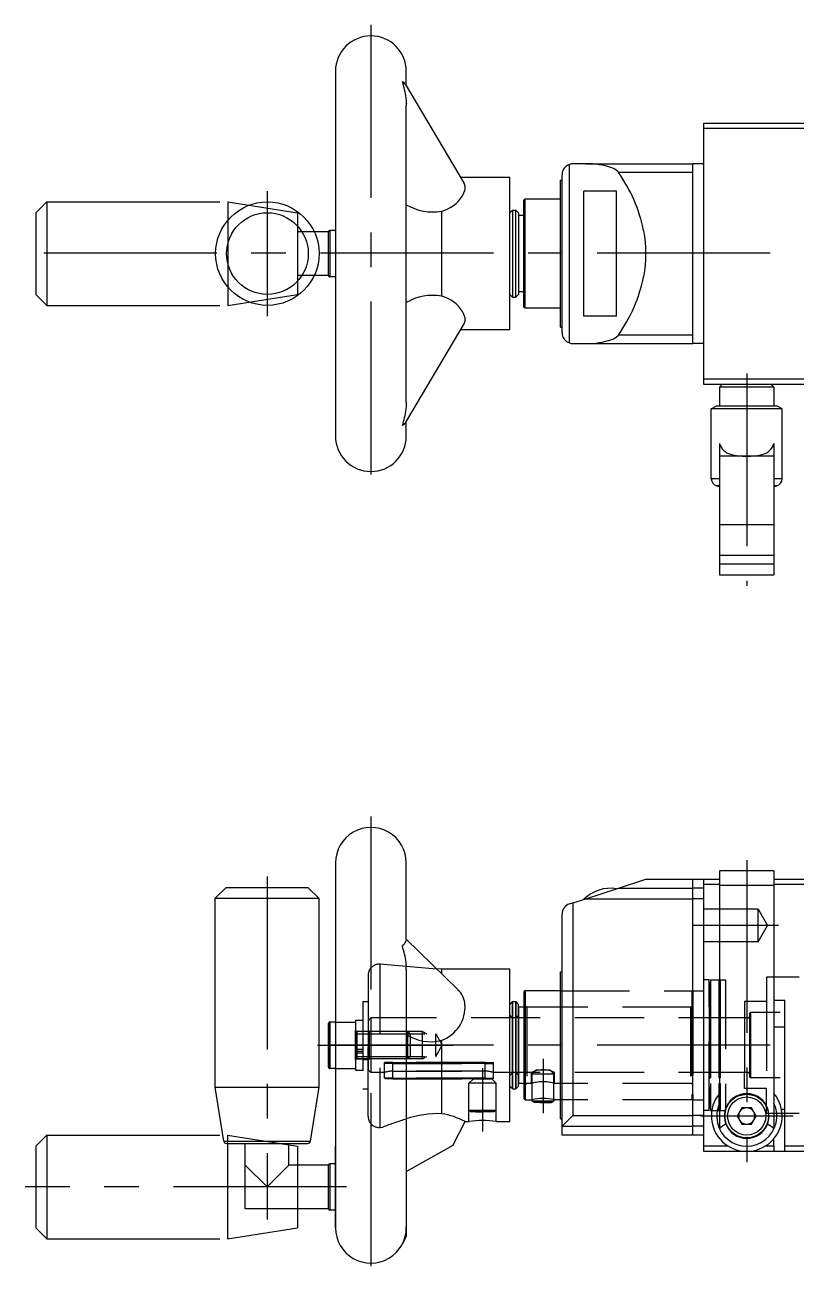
# Model space of a CAD drawing. Header units: millimetres. Extents: x -77 to 465, y -68 to 222.
# Drawn here: x 124.9 to 266.4, y -42 to 187.4 of the extents above; entities that cross this region are included whole.
import ezdxf

# ---------------------------------------------------------------- set-up
doc = ezdxf.new("R2010")
doc.units = ezdxf.units.MM
for name, pattern in [('CENTER', [50.8, 31.75, -6.35, 6.35, -6.35]), ('DASHED', [19.05, 12.7, -6.35]), ('PHANTOM', [63.5, 31.75, -6.35, 6.35, -6.35, 6.35, -6.35])]:
    doc.linetypes.add(name, pattern=pattern)
doc.layers.add('CENTER', color=1, linetype='Continuous')

msp = doc.modelspace()

# ---------------------------------------------------------------- linework, layer by layer
at = {"color": 7, "linetype": 'Continuous', "lineweight": -3}
for p, q in [((181.88, 178.88), (181.88, 111.88)), ((194.88, 176.17), (194.88, 178.88)), ((194.72, 176.46), (205.49, 158.25)), ((194.88, 118.1), (194.88, 172.66)), ((194.88, 172.66), (194.88, 172.66)), ((249.48, 169.38), (282.88, 169.38)), ((249.48, 168.38), (249.48, 169.38)), ((282.88, 168.38), (249.48, 168.38)), ((249.48, 122.38), (249.48, 168.38)), ((224.86, 128.98), (224.86, 161.79)), ((227.83, 161.88), (225.48, 161.88)), ((227.83, 161.88), (247.48, 161.88)), ((247.48, 160.32), (247.48, 161.88)), ((249.48, 161.88), (247.48, 161.88)), ((247.48, 160.32), (247.48, 161.88)), ((213.88, 159.38), (204.82, 159.38)), ((213.88, 131.38), (213.88, 159.38)), ((223.18, 131.88), (223.18, 158.88)), ((223.18, 158.88), (223.48, 158.88)), ((223.48, 130.88), (223.48, 159.88)), ((233.84, 160.32), (247.48, 160.32)), ((247.48, 130.45), (247.48, 160.32)), ((247.48, 130.45), (247.48, 160.32)), ((233.48, 156.88), (227.48, 156.88)), ((227.48, 133.88), (227.48, 156.88)), ((233.48, 133.88), (233.48, 156.88)), ((216.68, 155.38), (216.48, 155.18)), ((216.48, 135.58), (216.48, 155.18)), ((216.68, 135.38), (216.68, 155.38)), ((223.18, 155.38), (216.68, 155.38)), ((201.38, 137.59), (201.38, 153.17)), ((214.38, 153.38), (213.88, 152.88)), ((214.38, 153.38), (214.38, 137.38)), ((214.38, 153.38), (214.98, 153.38)), ((214.98, 137.38), (214.98, 153.38)), ((214.98, 153.38), (215.48, 152.88)), ((215.48, 152.88), (215.48, 137.88)), ((216.48, 152.38), (215.48, 152.38)), ((180.58, 149.38), (178, 149.38)), ((180.58, 141.39), (180.58, 149.39)), ((180.83, 149.64), (180.83, 141.14)), ((181.88, 149.63), (180.83, 149.63)), ((180.58, 141.39), (178, 141.39)), ((181.88, 141.14), (180.83, 141.14)), ((214.38, 137.38), (213.88, 137.88)), ((214.98, 137.38), (215.48, 137.88)), ((216.48, 138.38), (215.48, 138.38)), ((214.38, 137.38), (214.98, 137.38)), ((216.68, 135.38), (216.48, 135.58)), ((223.18, 135.38), (216.68, 135.38)), ((233.48, 133.88), (227.48, 133.88)), ((194.72, 114.31), (205.49, 132.51)), ((213.88, 131.38), (204.82, 131.38)), ((223.18, 131.88), (223.48, 131.88)), ((225.48, 128.88), (227.83, 128.88)), ((227.83, 128.88), (247.48, 128.88)), ((233.84, 130.45), (247.48, 130.45)), ((247.48, 128.88), (247.48, 130.45)), ((247.48, 128.88), (247.48, 130.45)), ((249.48, 128.88), (247.48, 128.88)), ((249.48, 122.38), (282.88, 122.38)), ((249.48, 121.38), (249.48, 122.38)), ((282.88, 121.38), (249.48, 121.38)), ((252.38, 120.88), (252.88, 121.38)), ((262.38, 120.88), (252.38, 120.88)), ((252.38, 120.88), (252.38, 117.38)), ((262.38, 120.88), (261.88, 121.38)), ((262.38, 120.88), (262.38, 117.38)), ((194.88, 118.1), (194.88, 118.1)), ((250.88, 116.88), (251.74, 117.38)), ((263.01, 117.38), (251.74, 117.38)), ((263.88, 116.88), (263.01, 117.38)), ((263.88, 116.88), (250.88, 116.88)), ((250.88, 104.02), (250.88, 116.88)), ((263.88, 104.02), (263.88, 116.88)), ((194.88, 111.88), (194.88, 114.59)), ((252.38, 110.53), (252.38, 108.17)), ((262.38, 110.53), (262.38, 108.17)), ((252.38, 108.17), (252.38, 95.6)), ((262.38, 108.17), (252.38, 108.17)), ((262.38, 108.17), (262.38, 95.6)), ((252.38, 104.02), (250.88, 104.02)), ((263.88, 104.02), (262.38, 104.02)), ((252.38, 102.76), (251.85, 102.76)), ((262.9, 102.76), (262.38, 102.76)), ((252.38, 95.6), (252.38, 89.97)), ((262.38, 95.6), (252.38, 95.6)), ((262.38, 95.6), (262.38, 89.97)), ((252.38, 89.97), (252.38, 88.38)), ((262.38, 89.97), (252.38, 89.97)), ((262.38, 89.97), (262.38, 88.38)), ((262.38, 88.38), (252.38, 88.38)), ((252.38, 88.38), (252.38, 86.38)), ((262.38, 88.38), (262.38, 86.38)), ((252.38, 86.38), (262.38, 86.38)), ((181.88, 33.48), (181.88, -33.52)), ((194.88, 19.45), (194.88, 33.48)), ((233.84, 28.87), (238.87, 30.5)), ((238.87, 30.5), (252.38, 30.5)), ((247.48, 28.87), (247.48, 30.5)), ((247.48, 28.87), (247.48, 30.5)), ((249.48, 29.5), (249.48, 30.5)), ((262.38, 32), (252.38, 32)), ((252.38, 32), (252.38, 29.32)), ((262.38, 32), (262.38, 29.32)), ((262.38, 30.5), (282.88, 30.5)), ((159.81, 26.98), (161.81, 28.98)), ((161.81, 28.98), (176.81, 28.98)), ((176.81, 28.98), (178.81, 26.98)), ((227.83, 26.91), (233.84, 28.87)), ((233.84, 28.87), (247.48, 28.87)), ((247.48, 26.91), (247.48, 28.87)), ((249.48, 28.87), (247.48, 28.87)), ((247.48, 26.91), (247.48, 28.87)), ((249.48, -18.5), (249.48, 29.5)), ((252.38, 29.5), (249.48, 29.5)), ((252.38, 29.32), (252.38, -15.36)), ((262.38, 29.32), (252.38, 29.32)), ((282.88, 29.5), (262.38, 29.5)), ((262.38, 29.32), (262.38, -15.36)), ((159.81, 26.98), (178.81, 26.98)), ((159.81, -7.69), (159.81, 26.98)), ((178.81, 26.98), (178.81, -7.69)), ((224.86, 25.95), (225.48, 26.15)), ((225.48, 26.15), (227.83, 26.91)), ((225.48, 26.15), (225.48, -12.91)), ((227.83, 26.91), (247.48, 26.91)), ((247.48, -12.91), (247.48, 26.91)), ((247.48, -12.91), (247.48, 26.91)), ((249.48, 26.91), (247.48, 26.91)), ((223.48, -14.96), (223.48, 24.05)), ((194.88, 19.47), (204.4, 10.18)), ((194.88, 13.9), (194.88, -35.09)), ((201.38, 13.98), (200.42, 14.06)), ((201.38, 13.13), (201.38, 13.98)), ((213.88, 13.98), (201.38, 13.98)), ((213.88, -14.02), (213.88, 13.98)), ((223.18, 0), (223.18, 13.5)), ((223.18, 13.5), (223.48, 13.5)), ((216.68, 10), (216.48, 9.8)), ((216.48, 9.8), (216.48, 0)), ((216.68, 10), (216.68, -10)), ((223.18, 10), (216.68, 10)), ((214.38, 8), (213.88, 7.5)), ((213.88, -7.5), (213.88, 7.46)), ((214.38, 8), (214.38, -8)), ((214.38, -8), (214.38, 8)), ((214.38, 8), (214.98, 8)), ((214.98, -8), (214.98, 8)), ((214.98, 8), (214.98, -8)), ((214.98, 8), (215.48, 7.5)), ((215.48, -7.5), (215.48, 7.5)), ((215.48, 7), (215.48, -7)), ((216.48, 7), (215.48, 7)), ((262.38, 8.28), (264.38, 8.28)), ((264.38, -18.5), (264.38, 8.28)), ((213.88, -5.55), (213.88, 5.55)), ((213.88, 5.55), (214.38, 5.05)), ((214.38, -5.05), (214.38, 5)), ((215.48, 5.55), (214.98, 5.05)), ((214.98, 5.05), (214.98, -5)), ((180.58, 4), (180.58, -4)), ((180.58, -4.02), (180.58, 3.98)), ((181.88, 4.25), (180.83, 4.25)), ((180.83, 4.23), (180.83, -4.27)), ((181.88, 4.23), (180.83, 4.23)), ((180.83, -4.25), (180.83, 4.21)), ((264.38, 3.33), (262.38, 3.33)), ((201.38, -12.59), (201.38, 0.91)), ((216.48, 0), (216.48, -9.8)), ((223.18, -13.5), (223.18, 0)), ((181.88, -4.25), (180.83, -4.25)), ((181.88, -4.27), (180.83, -4.27)), ((213.88, -5.55), (214.38, -5.05)), ((215.48, -5.55), (214.98, -5.05)), ((159.81, -7.69), (178.81, -7.69)), ((161.36, -17.6), (159.81, -7.69)), ((178.81, -7.69), (177.26, -17.6)), ((214.38, -8), (213.88, -7.5)), ((214.38, -8), (214.98, -8)), ((214.98, -8), (215.48, -7.5)), ((216.48, -7), (215.48, -7)), ((216.68, -10), (216.48, -9.8)), ((216.68, -10), (217.98, -10)), ((217.98, -10), (217.98, -10.25)), ((221.98, -10.25), (217.98, -10.25)), ((218.41, -10.5), (217.98, -10.25)), ((221.55, -10.5), (218.41, -10.5)), ((219.28, -10.25), (221.98, -10.25)), ((219.43, -10.5), (221.55, -10.5)), ((221.55, -10.5), (221.98, -10.25)), ((223.18, -10), (221.98, -10)), ((221.98, -10), (221.98, -10.25)), ((223.18, -13.5), (223.48, -13.5)), ((225.48, -12.91), (223.52, -14.87)), ((225.48, -12.91), (247.48, -12.91)), ((247.48, -14.87), (247.48, -12.91)), ((249.48, -12.91), (247.48, -12.91)), ((247.48, -14.87), (247.48, -12.91)), ((256.51, -11.5), (255.65, -13)), ((255.65, -13), (256.51, -14.5)), ((258.24, -11.5), (256.51, -11.5)), ((259.11, -13), (258.24, -11.5)), ((258.24, -14.5), (259.11, -13)), ((263.76, -11.75), (264.38, -11.75)), ((203.44, -18.39), (205.67, -14.02)), ((205.67, -14.02), (206.4, -14.02)), ((211.37, -14.02), (213.88, -14.02)), ((223.52, -14.87), (223.48, -14.96)), ((223.48, -16.5), (223.48, -14.96)), ((223.52, -14.87), (247.48, -14.87)), ((247.48, -16.5), (247.48, -14.87)), ((247.48, -16.5), (247.48, -14.87)), ((249.48, -14.87), (247.48, -14.87)), ((256.51, -14.5), (258.24, -14.5)), ((161.36, -17.6), (177.26, -17.6)), ((161.86, -18.02), (176.77, -18.02)), ((165.31, -30.02), (165.31, -18.02)), ((173.31, -22.02), (173.31, -18.02)), ((249.48, -16.5), (223.48, -16.5)), ((262.38, -18.5), (262.38, -17.15)), ((181.88, -33.5), (181.88, -18.54)), ((194.88, -23.19), (203.46, -18.35)), ((249.48, -18.5), (253.91, -18.5)), ((249.48, -19.5), (249.48, -18.5)), ((262.38, -19.5), (249.48, -19.5)), ((260.84, -18.5), (262.38, -18.5)), ((262.38, -18.5), (262.38, -19.5)), ((264.38, -19.5), (262.38, -19.5)), ((264.38, -18.5), (282.88, -18.5)), ((264.38, -19.5), (264.38, -18.5)), ((282.88, -19.5), (264.38, -19.5)), ((165.31, -22.02), (169.31, -26.02)), ((169.31, -26.02), (173.31, -22.02)), ((180.58, -22.02), (173.31, -22.02)), ((180.58, -30.02), (180.58, -22.02)), ((180.83, -21.77), (180.83, -30.27)), ((181.88, -21.78), (180.83, -21.78)), ((180.58, -30.02), (165.31, -30.02)), ((181.88, -30.27), (180.83, -30.27)), ((181.88, -33.5), (181.88, -33.5)), ((194.88, -35.09), (194.16, -36.49))]:
    msp.add_line(p, q, dxfattribs=at)
at = {"color": 3, "linetype": 'PHANTOM', "lineweight": -3}
for p, q in [((126.88, 152.88), (128.88, 154.88)), ((128.88, 154.89), (128.88, 136.04)), ((128.88, 154.88), (162.09, 154.88)), ((162.09, 154.89), (162.09, 136.04)), ((162.09, 154.88), (174.88, 152.88)), ((126.88, 152.89), (126.88, 138.01)), ((174.88, 152.89), (174.88, 138.01)), ((178, 149.38), (174.88, 149.38)), ((178, 141.39), (174.88, 141.39)), ((126.88, 138.01), (126.88, 137.89)), ((126.88, 137.89), (128.88, 135.89)), ((162.09, 135.89), (174.88, 137.89)), ((174.88, 138.01), (174.88, 137.89)), ((128.88, 136.04), (128.88, 135.89)), ((128.88, 135.89), (162.09, 135.89)), ((162.09, 136.04), (162.09, 135.89)), ((126.88, -18.55), (128.88, -16.55)), ((128.88, -16.54), (128.88, -35.54)), ((128.88, -16.55), (162.08, -16.55)), ((162.08, -16.54), (162.08, -35.54)), ((162.08, -16.55), (174.88, -18.55)), ((126.88, -18.54), (126.88, -33.54)), ((174.88, -18.54), (174.88, -33.54)), ((126.88, -33.54), (128.88, -35.54)), ((162.08, -35.54), (174.88, -33.54)), ((128.88, -35.54), (162.08, -35.54))]:
    msp.add_line(p, q, dxfattribs=at)
at = {"color": 3, "linetype": 'DASHED', "lineweight": -3}
for p, q in [((259.48, 25), (249.48, 25)), ((259.48, 19), (259.48, 25)), ((259.48, 25), (261.21, 22)), ((259.48, 19), (261.21, 22)), ((259.48, 19), (249.48, 19)), ((200.42, 13.97), (190.05, 14.88)), ((190.05, 14.87), (190.05, -15.09)), ((187.88, 12.88), (187.88, 2.03)), ((250.48, 12), (249.48, 12)), ((249.48, -12), (249.48, 11.98)), ((250.48, -12), (250.48, 11.98)), ((250.48, 11.5), (250.73, 11.5)), ((250.48, 11.47), (250.48, -11.5)), ((250.73, 12), (250.73, -12)), ((250.73, 12), (252.23, 12)), ((250.73, 11.47), (250.73, -11.5)), ((252.23, 12), (252.23, -12)), ((252.23, 11.5), (252.48, 11.5)), ((252.23, 11.47), (252.23, -11.5)), ((252.48, 12), (252.48, -12)), ((252.48, 12), (253.48, 12)), ((252.48, 11.47), (252.48, -11.5)), ((253.48, 11.98), (253.48, -12)), ((260.98, 12.5), (260.98, 8)), ((266.98, 12.5), (260.98, 12.5)), ((223.18, 10), (247.28, 10)), ((247.28, 10), (247.28, -10)), ((247.28, 10), (247.48, 9.8)), ((247.48, 10), (249.48, 10)), ((247.48, 9.99), (247.48, -9.99)), ((247.48, 9.79), (247.48, -9.79)), ((186.88, 8), (186.88, -8)), ((186.88, 8), (187.88, 8)), ((187.88, 8), (187.88, -7.96)), ((216.48, 7.5), (216.98, 7)), ((247.28, 7), (216.48, 7)), ((216.98, 7), (216.98, -7)), ((247.08, 7), (247.08, -7)), ((247.28, 7), (247.48, 7.2)), ((247.28, 7), (247.28, -7)), ((247.48, 7.4), (247.48, -7.4)), ((247.48, 7.2), (247.48, -7.2)), ((256.98, 8), (256.98, 5)), ((260.98, 8), (256.98, 8)), ((260.98, 8), (260.98, -7.94)), ((185.58, 4.6), (185.58, -4.6)), ((185.58, 4.6), (186.88, 4.6)), ((186.88, 4.59), (186.88, -4.6)), ((188.38, 5), (187.88, 4.5)), ((188.38, 5), (188.38, -5)), ((257.58, 5), (188.38, 5)), ((250.48, 6), (250.73, 6)), ((250.48, 5.96), (250.48, -6)), ((250.73, 5.96), (250.73, -6)), ((252.23, 6), (252.48, 6)), ((252.23, 5.96), (252.23, -6)), ((252.23, 4.97), (252.23, -5)), ((252.48, 5.96), (252.48, -6)), ((252.48, 4.97), (252.48, -5)), ((256.98, 5), (256.98, -5)), ((258.08, 6), (257.88, 5.8)), ((257.88, 5.8), (257.88, -5.8)), ((257.88, 5.3), (257.88, -5.3)), ((258.08, 6), (258.08, -6)), ((282.58, 6), (258.08, 6)), ((181.88, 4.25), (185.58, 4.25)), ((185.58, 4.21), (185.58, -4.25)), ((185.58, -2.68), (185.58, 2.69)), ((185.58, 2.55), (185.58, -2.55)), ((186.88, 2.55), (185.58, 2.55)), ((185.78, 2.5), (185.78, -2.5)), ((197.88, 2.5), (185.78, 2.5)), ((186.88, 2.6), (187.88, 2.6)), ((186.88, 2.58), (186.88, -2.59)), ((186.88, 2.55), (186.88, -2.55)), ((187.88, 4.45), (187.88, -4.45)), ((187.88, 2.75), (187.88, -2.7)), ((188.13, 2.5), (187.88, 2.75)), ((187.88, 2.58), (187.88, -2.59)), ((188.13, -2.5), (188.13, 2.5)), ((195.14, -2.5), (195.14, 2.5)), ((195.58, 2.07), (195.15, 2.5)), ((197.88, -2.5), (197.88, 2.5)), ((197.88, 2.5), (198.63, 2.07)), ((185.58, 2.07), (200.28, 2.07)), ((187.88, -13.11), (187.88, 2.03)), ((195.58, 2.07), (195.58, -2.07)), ((200.28, -2.07), (200.28, 2.07)), ((200.28, 2.07), (201.47, 0)), ((200.28, -2.07), (201.47, 0)), ((186.88, -0.79), (185.58, -0.79)), ((185.58, -0.79), (185.58, -1.42)), ((186.88, -1.16), (185.58, -1.16)), ((185.58, -1.16), (185.58, -2.08)), ((185.58, -1.42), (186.88, -1.42)), ((185.58, -2.07), (200.28, -2.07)), ((185.58, -2.08), (186.88, -2.08)), ((186.88, -0.79), (186.88, -1.42)), ((186.88, -1.16), (186.88, -2.08)), ((195.58, -2.07), (195.14, -2.5)), ((197.88, -2.5), (198.63, -2.07)), ((181.88, -4.27), (185.58, -4.27)), ((186.88, -2.55), (185.58, -2.55)), ((197.88, -2.5), (185.78, -2.5)), ((186.88, -2.6), (187.88, -2.6)), ((188.13, -2.5), (187.88, -2.75)), ((188.38, -5), (187.88, -4.5)), ((192.38, -3.2), (190.88, -3.2)), ((190.88, -6.04), (190.88, -3.2)), ((190.88, -3.36), (191.04, -3.2)), ((192.38, -3.36), (190.88, -3.36)), ((192.38, -3.2), (191.04, -3.2)), ((192.38, -3.2), (209.38, -3.2)), ((209.38, -3.2), (192.38, -3.2)), ((209.38, -3.2), (192.38, -3.2)), ((192.38, -3.2), (209.38, -3.2)), ((192.38, -4.77), (192.38, -3.2)), ((192.38, -4.77), (192.38, -3.2)), ((192.38, -3.36), (192.38, -3.2)), ((192.38, -3.36), (192.38, -3.2)), ((209.38, -3.36), (192.38, -3.36)), ((192.38, -3.36), (209.38, -3.36)), ((192.38, -6.04), (192.38, -3.36)), ((192.38, -6.04), (192.38, -3.36)), ((209.38, -4.77), (209.38, -3.2)), ((209.38, -4.77), (209.38, -3.2)), ((209.38, -3.2), (209.38, -3.36)), ((209.38, -3.2), (210.72, -3.2)), ((209.38, -3.2), (209.38, -3.36)), ((209.38, -3.2), (210.88, -3.2)), ((209.38, -6.04), (209.38, -3.36)), ((209.38, -6.04), (209.38, -3.36)), ((209.38, -3.36), (210.88, -3.36)), ((210.88, -3.36), (210.72, -3.2)), ((210.88, -6.04), (210.88, -3.2)), ((217.98, -5.25), (218.73, -4.5)), ((218.73, -4.5), (221.23, -4.5)), ((221.98, -5.25), (221.23, -4.5)), ((185.58, -4.6), (186.88, -4.6)), ((190.89, -5), (188.38, -5)), ((192.38, -6.04), (190.88, -6.04)), ((191.04, -6.2), (190.88, -6.04)), ((192.38, -6.2), (191.04, -6.2)), ((209.38, -4.77), (192.38, -4.77)), ((192.38, -4.77), (209.38, -4.77)), ((192.38, -6.04), (209.38, -6.04)), ((209.38, -6.04), (192.38, -6.04)), ((192.38, -6.2), (192.38, -6.04)), ((192.38, -6.2), (192.38, -6.04)), ((209.38, -6.2), (192.38, -6.2)), ((192.38, -6.2), (209.38, -6.2)), ((206.38, -6.97), (207.13, -6.22)), ((210.62, -6.22), (207.13, -6.22)), ((209.38, -6.04), (209.38, -6.2)), ((209.38, -6.04), (210.88, -6.04)), ((209.38, -6.04), (209.38, -6.2)), ((209.38, -6.2), (210.72, -6.2)), ((210.63, -6.22), (209.38, -6.22)), ((211.38, -6.97), (210.63, -6.22)), ((210.72, -6.2), (210.88, -6.04)), ((257.58, -5), (210.88, -5)), ((217.88, -7), (217.88, -4.99)), ((217.98, -5.25), (221.98, -5.25)), ((217.98, -10), (217.98, -5.25)), ((221.98, -10), (221.98, -5.25)), ((222.08, -7), (222.08, -4.99)), ((250.48, -6), (250.73, -6)), ((252.23, -6), (252.48, -6)), ((256.98, -7.94), (256.98, -5)), ((258.08, -6), (257.88, -5.8)), ((282.58, -6), (258.08, -6)), ((186.88, -8), (187.88, -8)), ((211.38, -6.97), (206.38, -6.97)), ((206.38, -14.02), (206.38, -6.97)), ((211.38, -14.02), (211.38, -6.97)), ((216.48, -7.5), (216.98, -7)), ((217.98, -7), (216.48, -7)), ((223.18, -7), (221.98, -7)), ((247.28, -7), (223.18, -7)), ((247.48, -7.2), (247.28, -7)), ((260.98, -7.94), (256.98, -7.94)), ((260.98, -12.46), (260.98, -7.94)), ((247.28, -10), (223.18, -10)), ((247.28, -10), (247.48, -9.8)), ((247.48, -10), (249.48, -10)), ((211.38, -11.97), (206.38, -11.97)), ((206.38, -11.97), (206.82, -12.22)), ((210.93, -12.22), (206.82, -12.22)), ((207.59, -12.22), (207.67, -12.22)), ((207.59, -12.22), (208.79, -12.22)), ((207.67, -12.22), (208.96, -12.22)), ((210.08, -12.22), (208.79, -12.22)), ((210.17, -12.22), (208.96, -12.22)), ((210.08, -12.22), (210.17, -12.22)), ((211.38, -11.97), (210.93, -12.22)), ((250.48, -12), (249.48, -12)), ((250.48, -11.5), (250.73, -11.5)), ((250.73, -12), (252.23, -12)), ((252.23, -11.5), (252.48, -11.5)), ((252.48, -12), (253.48, -12)), ((260.98, -12.46), (266.98, -12.46)), ((190.05, -15.11), (190.59, -15.06))]:
    msp.add_line(p, q, dxfattribs=at)
at = {"color": 7, "linetype": 'Continuous', "lineweight": -3}
for centre, radius in [((169.38, 145.39), 9.5), ((169.38, 145.39), 7.5), ((257.38, -13), 4), ((257.38, -13), 3.5)]:
    msp.add_circle(centre, radius, dxfattribs=at)
for centre, radius, start, end in [((188.38, 178.88), 6.5, 0, 180), ((177.98, 171.65), 17.04, 7.9396, 18.1767), ((193.05, 175.2), 2.09, 36.9737, 57.5814), ((189.74, 173.33), 5.16, 356.4166, 7.4094), ((197.83, 172.65), 2.96, 172.9313, 178.9238), ((194.94, 172.7), 0.0718, 180.587, 213.6184), ((225.48, 159.88), 2, 108, 180), ((225.48, 159.88), 2, 90, 108), ((228.16, 148.27), 13.62, 70.7943, 91.4059), ((231.65, 158.32), 2.98, 46.1495, 70.54), ((232.8, 159.6), 1.26, 34.541, 43.5057), ((210.21, 143.75), 28.85, 11.7293, 35.0418), ((199.62, 159.53), 6.59, 285.4749, 327.6109), ((201.68, 158.11), 4.1, 328.9501, 346.3123), ((204.6, 157.61), 1.09, 359.7532, 36.0548), ((204.18, 157.48), 1.52, 346.9738, 4.5033), ((199.78, 162.86), 9.81, 240.0385, 279.3802), ((180.83, 149.39), 0.25, 90, 180), ((216.24, 145.38), 22.63, 349.2242, 10.7758), ((180.83, 141.39), 0.25, 180, 270), ((210.21, 147.02), 28.85, 324.9582, 348.2707), ((199.78, 127.91), 9.81, 80.6198, 119.9615), ((199.62, 131.24), 6.59, 32.3891, 74.5251), ((201.68, 132.65), 4.1, 13.6877, 31.0499), ((204.6, 133.16), 1.09, 323.9452, 0.2468), ((204.18, 133.28), 1.52, 355.4967, 13.0262), ((225.48, 130.88), 2, 180, 252), ((225.48, 130.88), 2, 252, 270), ((228.16, 142.5), 13.62, 268.5941, 289.2057), ((231.65, 132.44), 2.98, 289.46, 313.8505), ((232.8, 131.17), 1.26, 316.4943, 325.459), ((189.74, 117.43), 5.16, 352.5906, 3.5834), ((194.94, 118.06), 0.0718, 146.3816, 179.413), ((197.83, 118.12), 2.96, 181.0762, 187.0687), ((177.98, 119.12), 17.04, 341.8233, 352.0604), ((193.05, 115.57), 2.09, 302.4186, 323.0263), ((188.38, 111.88), 6.5, 180, 0), ((255.13, 111.3), 2.86, 195.7066, 254.773), ((259.63, 111.3), 2.86, 285.227, 344.2934), ((257.38, 120.73), 12.55, 256.1686, 283.8314), ((252.18, 104.02), 1.3, 180, 255.4299), ((262.58, 104.02), 1.3, 284.5701, 0), ((257.38, 124.03), 21.97, 255.4299, 256.8456), ((257.38, 124.03), 21.97, 283.1544, 284.5701), ((188.38, 33.5), 6.5, 359.8413, 180.153), ((232.41, 21.83), 7, 81.2161, 134.7839), ((225.48, 24.05), 2, 108, 180), ((191.03, 21.31), 4.4, 315.2687, 330.2949), ((194.64, 19.26), 0.254, 327.8872, 24.2142), ((175.66, 12.37), 19.4, 8.4144, 17.5078), ((190.43, 14.6), 4.46, 350.4317, 7.8758), ((201.97, 7.32), 3.68, 3.3213, 49.8282), ((199.12, 7.05), 6.55, 290.1905, 4.1999), ((180.83, 4), 0.25, 90, 180), ((180.83, 3.98), 0.249, 89.821, 180.179), ((199.35, 8.64), 8, 235.9717, 284.677), ((180.83, -4), 0.25, 180, 270), ((180.83, -4.02), 0.25, 180.0976, 269.9004), ((257.38, -13), 6.5, 140.2849, 39.7151), ((257.38, -13), 4.1, 338.9247, 201.0753), ((219.98, -20.03), 10.23, 78.6977, 101.3593), ((257.38, -13), 5.53, 154.7754, 25.2246), ((200.72, -31.26), 18.69, 87.9927, 108.23), ((199.31, -25.9), 13.48, 61.8333, 81.1815), ((257.38, -13), 1.5, 150, 210), ((257.38, -13), 1.5, 90, 150), ((257.38, -13), 1.5, 210, 270), ((257.38, -13), 1.5, 30, 90), ((257.38, -13), 1.5, 270, 330), ((257.38, -13), 1.5, 330, 30), ((208.88, -30.25), 16.42, 81.2834, 98.6797), ((257.18, -20.53), 7.06, 120.9045, 132.842), ((257.38, -13), 4.1, 201.0753, 338.9247), ((257.58, -20.53), 7.06, 47.158, 59.0955), ((161.86, -17.52), 0.5, 188.885, 270), ((176.77, -17.52), 0.5, 270, 351.115), ((180.83, -22.02), 0.25, 90, 180), ((180.83, -30.02), 0.25, 180, 270), ((188.38, -33.52), 6.5, 180.0028, 0.6922)]:
    msp.add_arc(centre, radius, start, end, dxfattribs=at)
at = {"color": 3, "linetype": 'DASHED', "lineweight": -3}
for centre, radius, start, end in [((189.88, 12.88), 2, 84.9998, 180.0004), ((247.08, 7.4), 0.4, 270, 0), ((257.58, 5.3), 0.3, 270, 0), ((185.78, 2.7), 0.2, 180, 270), ((185.78, -2.7), 0.2, 90, 180), ((219.98, -9.62), 5.08, 65.6027, 114.3973), ((192.41, -10.01), 5.24, 90.4072, 106.9695), ((209.36, -9.88), 5.11, 72.8206, 89.8064), ((219.98, -13.71), 7, 73.563, 106.5895), ((257.58, -5.3), 0.3, 0, 90), ((247.08, -7.4), 0.4, 0, 90), ((189.88, -13.11), 2, 179.9996, 275.0002), ((207.85, -58.13), 46.41, 106.2311, 111.8615)]:
    msp.add_arc(centre, radius, start, end, dxfattribs=at)
at = {"layer": 'CENTER', "color": 1, "linetype": 'CENTER', "lineweight": -3}
for p, q in [((188.38, 187.38), (188.38, 103.38)), ((169.38, 133.89), (169.38, 156.89)), ((464.88, 145.45), (124.88, 145.45)), ((257.38, 123.38), (257.38, 84.38)), ((188.38, 42), (188.38, -42.02)), ((257.38, 34), (257.38, -21.5)), ((169.31, 30.98), (169.31, -32.02)), ((263.21, 22), (247.48, 22)), ((178.58, 0), (203.47, 0)), ((464.88, 0), (180.58, 0)), ((208.88, -4.22), (208.88, -15.83)), ((219.98, -2.5), (219.98, -12.5)), ((265.88, -13), (248.88, -13)), ((183.88, -26.02), (124.88, -26.02))]:
    msp.add_line(p, q, dxfattribs=at)

doc.saveas('drawing.dxf')
